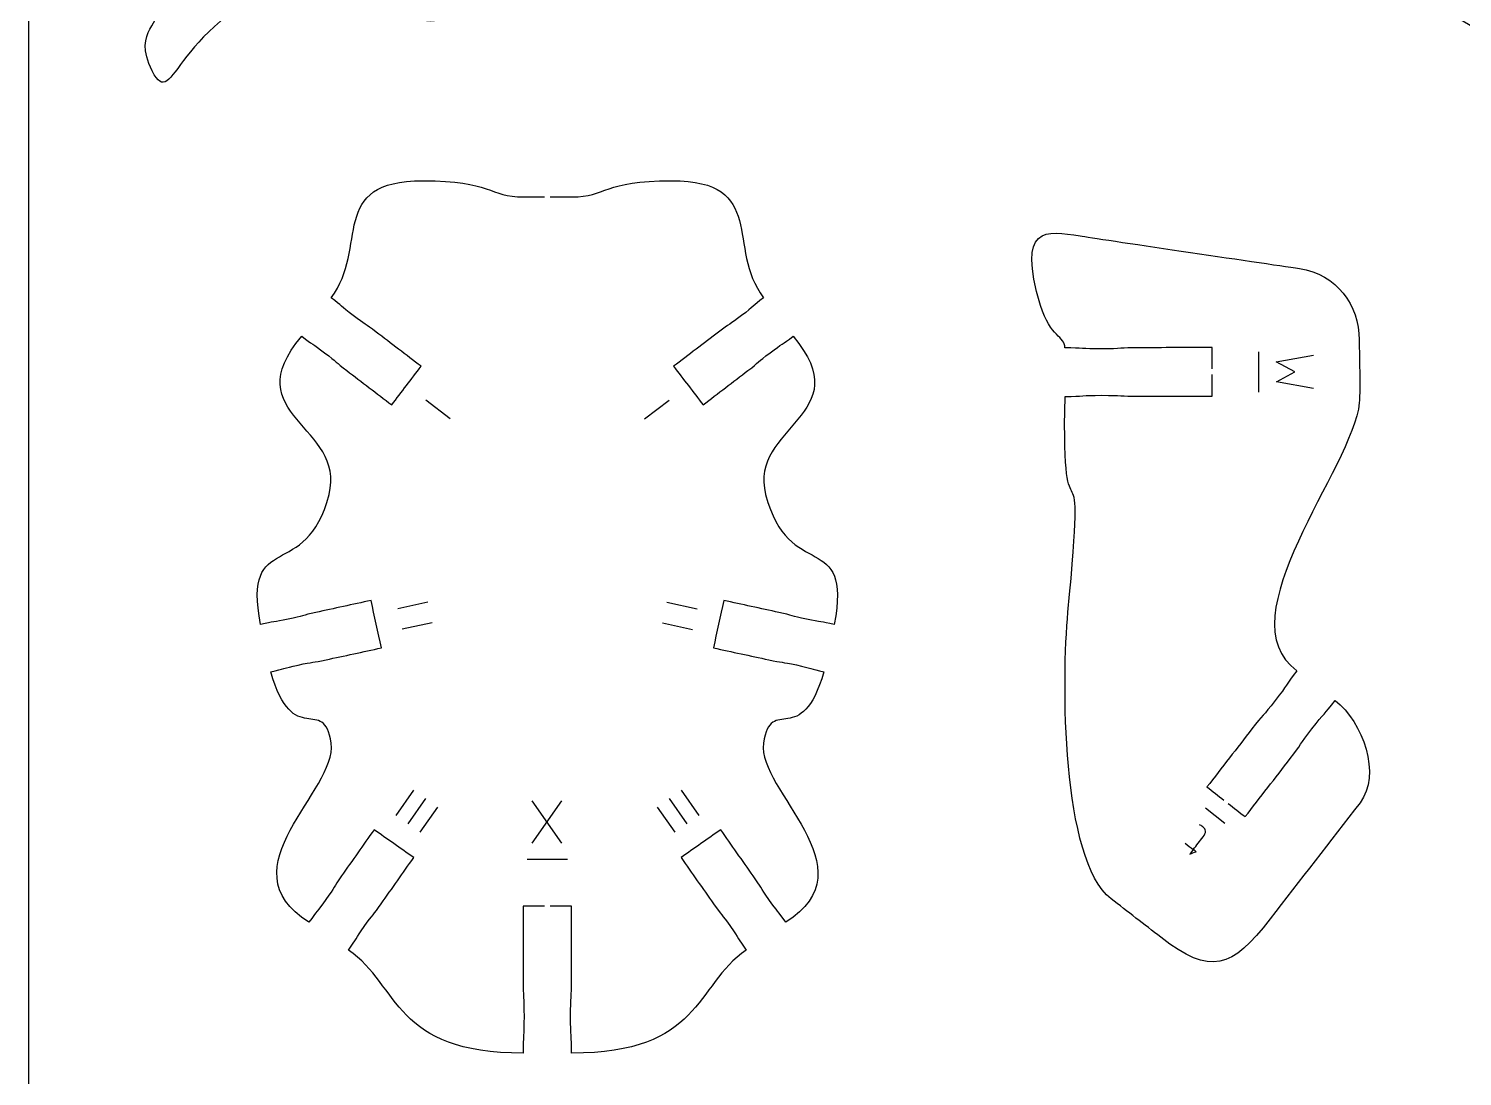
# Model space of a CAD drawing. Extents: x 0 to 200, y 0 to 300.
# Drawn here: x 0.1 to 88.8, y 114 to 178.8 of the extents above; entities that cross this region are included whole.
import ezdxf

# ---------------------------------------------------------------- set-up
doc = ezdxf.new("R2010")
doc.units = 0
doc.header["$MEASUREMENT"] = 0
doc.layers.add('DEFAULT', color=7, linetype='CONTINUOUS')

msp = doc.modelspace()

# ---------------------------------------------------------------- linework, layer by layer
at = {"layer": 'DEFAULT', "color": 1}
msp.add_lwpolyline([(0.1, 5.277), (0.1, 294.925)], dxfattribs=at)
at = {"layer": 'DEFAULT', "color": 7}
for points in [[(76.216, 156.33), (76.211, 158.83)], [(79.596, 156.563), (77.291, 156.963), (78.442, 157.587), (77.288, 158.201), (79.591, 158.616)], [(26.181, 154.673), (24.663, 155.832)], [(38.204, 154.672), (39.721, 155.831)], [(24.795, 143.332), (22.929, 142.928)], [(39.59, 143.331), (41.455, 142.926)], [(25.071, 142.056), (23.205, 141.652)], [(39.313, 142.055), (41.179, 141.651)], [(23.918, 131.696), (22.82, 130.134)], [(40.466, 131.695), (41.565, 130.133)], [(24.659, 131.175), (23.56, 129.613)], [(25.4, 130.654), (24.301, 129.092)], [(33.079, 128.418), (31.26, 131.045)], [(31.26, 128.418), (33.079, 131.045)], [(38.985, 130.652), (40.083, 129.091)], [(39.725, 131.174), (40.824, 129.612)], [(74.11, 129.637), (72.902, 130.572)], [(30.941, 127.415), (33.441, 127.415)]]:
    msp.add_lwpolyline(points, dxfattribs=at)
at = {"layer": 'DEFAULT', "color": 1}
for points, knots in [([(138.078, 195.14), (138.258, 194.735), (138.438, 194.331), (138.618, 193.926), (139.683, 194.4), (140.749, 194.874), (141.814, 195.348), (142.615, 195.701), (142.509, 195.712), (143.398, 196.103), (144.287, 196.502), (144.216, 196.414), (145.014, 196.77), (145.313, 196.078), (145.931, 193.842), (143.68, 192.769), (138.251, 190.187), (126.295, 188.353), (126.539, 187.612), (125.706, 187.361), (125.815, 187.347), (124.881, 187.068), (123.953, 186.79), (124.027, 186.864), (123.187, 186.617), (122.069, 186.285), (120.951, 185.954), (119.832, 185.622), (120.116, 184.664), (120.399, 183.705), (120.683, 182.747), (121.802, 183.079), (122.921, 183.41), (124.041, 183.742), (124.877, 183.992), (124.771, 184.013), (125.699, 184.285), (126.637, 184.567), (126.556, 184.486), (127.396, 184.737), (128.528, 180.711), (122.64, 180.757), (119.137, 179.586), (116.964, 178.859), (115.334, 178.401), (113.172, 175.716), (110.35, 172.22), (111.168, 179.66), (107.587, 176.616), (106.811, 177.021), (106.878, 176.933), (106.014, 177.378), (105.153, 177.822), (105.259, 177.826), (104.479, 178.224), (103.71, 178.626), (103.77, 178.538), (102.906, 178.986), (102.045, 179.427), (102.151, 179.434), (101.371, 179.833), (100.602, 180.239), (100.666, 180.147), (99.798, 180.599), (98.937, 181.039), (99.047, 181.043), (98.263, 181.442), (97.494, 181.844), (97.558, 181.756), (96.69, 182.204), (95.829, 182.645), (95.935, 182.652), (95.156, 183.05), (94.386, 183.456), (94.45, 183.364), (93.582, 183.816), (92.721, 184.257), (92.831, 184.26), (92.048, 184.659), (91.014, 185.196), (89.98, 185.734), (88.947, 186.271), (88.487, 185.382), (88.027, 184.493), (87.567, 183.604), (88.603, 183.069), (89.639, 182.534), (90.675, 181.999), (91.451, 181.593), (91.388, 181.682), (92.252, 181.234), (93.116, 180.785), (93.007, 180.789), (93.783, 180.39), (94.556, 179.988), (94.499, 180.069), (95.357, 179.625), (96.221, 179.18), (96.115, 179.18), (96.891, 178.778), (97.664, 178.376), (97.604, 178.464), (98.465, 178.02), (99.332, 177.568), (99.223, 177.572), (99.999, 177.173), (100.772, 176.767), (100.715, 176.852), (101.573, 176.411), (102.437, 175.959), (102.324, 175.963), (103.107, 175.564), (103.88, 175.162), (103.816, 175.247), (104.681, 174.799), (105.545, 174.354), (105.432, 174.354), (106.212, 173.956), (102.246, 168.089), (93.956, 177.593), (82.452, 182.616), (70.747, 187.725), (63.476, 187.224), (63.518, 189.838), (63.564, 192.459), (31.881, 187.262), (27.99, 181.957), (22.773, 174.845), (25.002, 184.518), (17.005, 181.978), (9, 179.438), (9.12, 173.487), (7.748, 176.213), (6.428, 178.845), (8.623, 179.092), (7.896, 180.401)], [0, 0, 0, 0, 3.764904, 3.764904, 3.764904, 13.680775, 13.680775, 13.680775, 14.680775, 14.680775, 14.680775, 15.680775, 15.680775, 15.680775, 16.680775, 16.680775, 16.680775, 17.680775, 17.680775, 17.680775, 18.680775, 18.680775, 18.680775, 19.680775, 19.680775, 19.680775, 29.600074, 29.600074, 29.600074, 38.098933, 38.098933, 38.098933, 48.02782, 48.02782, 48.02782, 49.02782, 49.02782, 49.02782, 50.02782, 50.02782, 50.02782, 51.02782, 51.02782, 51.02782, 52.02782, 52.02782, 52.02782, 53.02782, 53.02782, 53.02782, 54.02782, 54.02782, 54.02782, 55.02782, 55.02782, 55.02782, 56.02782, 56.02782, 56.02782, 57.02782, 57.02782, 57.02782, 58.02782, 58.02782, 58.02782, 59.02782, 59.02782, 59.02782, 60.02782, 60.02782, 60.02782, 61.02782, 61.02782, 61.02782, 62.02782, 62.02782, 62.02782, 63.02782, 63.02782, 63.02782, 72.934838, 72.934838, 72.934838, 81.446107, 81.446107, 81.446107, 91.36168, 91.36168, 91.36168, 92.36168, 92.36168, 92.36168, 93.36168, 93.36168, 93.36168, 94.36168, 94.36168, 94.36168, 95.36168, 95.36168, 95.36168, 96.36168, 96.36168, 96.36168, 97.36168, 97.36168, 97.36168, 98.36168, 98.36168, 98.36168, 99.36168, 99.36168, 99.36168, 100.36168, 100.36168, 100.36168, 101.36168, 101.36168, 101.36168, 102.36168, 102.36168, 102.36168, 103.36168, 103.36168, 103.36168, 104.36168, 104.36168, 104.36168, 105.36168, 105.36168, 105.36168, 106.36168, 106.36168, 106.36168, 107.36168, 107.36168, 107.36168, 107.36168]), ([(32.019, 124.514), (31.577, 124.514), (31.135, 124.514), (30.692, 124.514), (30.692, 122.998), (30.692, 121.482), (30.692, 119.967), (30.692, 118.827), (30.745, 118.951), (30.745, 117.691), (30.745, 116.425), (30.692, 116.552), (30.692, 115.416), (22.667, 115.416), (23.086, 119.561), (19.894, 121.801), (20.398, 122.514), (20.3, 122.461), (20.86, 123.258), (21.418, 124.052), (21.404, 123.946), (21.908, 124.662), (22.58, 125.616), (23.251, 126.569), (23.923, 127.523), (23.104, 128.098), (22.286, 128.673), (21.467, 129.248), (20.797, 128.294), (20.127, 127.341), (19.456, 126.387), (18.952, 125.671), (19.047, 125.72), (18.49, 124.927), (17.929, 124.133), (17.947, 124.239), (17.442, 123.526), (12.108, 126.835), (19.231, 131.707), (18.818, 134.603), (18.377, 137.662), (16.468, 134.138), (15.078, 139.024), (15.932, 139.211), (15.826, 139.235), (16.775, 139.443), (17.724, 139.648), (17.643, 139.581), (18.497, 139.764), (19.637, 140.011), (20.778, 140.258), (21.919, 140.505), (21.707, 141.482), (21.495, 142.46), (21.284, 143.437), (20.143, 143.19), (19.002, 142.943), (17.862, 142.696), (17.008, 142.513), (17.11, 142.484), (16.161, 142.28), (15.212, 142.072), (15.297, 142.142), (14.443, 141.955), (13.322, 147.917), (17.276, 144.485), (18.684, 150.002), (19.763, 154.235), (12.849, 154.909), (16.994, 159.792), (17.689, 159.262), (17.64, 159.361), (18.412, 158.769), (19.185, 158.183), (19.079, 158.201), (19.777, 157.671), (20.705, 156.964), (21.633, 156.256), (22.561, 155.548), (23.166, 156.343), (23.772, 157.138), (24.378, 157.932), (23.45, 158.64), (22.522, 159.348), (21.594, 160.056), (20.899, 160.585), (20.945, 160.49), (20.173, 161.076), (19.396, 161.668), (19.506, 161.647), (18.811, 162.176), (21.171, 165.274), (18.564, 169.419), (24.501, 169.419), (28.738, 169.419), (28.583, 168.421), (30.71, 168.421), (31.146, 168.421), (31.583, 168.421), (32.019, 168.421)], [0, 0, 0, 0, 3.76, 3.76, 3.76, 16.65, 16.65, 16.65, 17.65, 17.65, 17.65, 18.65, 18.65, 18.65, 19.65, 19.65, 19.65, 20.65, 20.65, 20.65, 21.65, 21.65, 21.65, 31.568478, 31.568478, 31.568478, 40.074576, 40.074576, 40.074576, 49.9873, 49.9873, 49.9873, 50.9873, 50.9873, 50.9873, 51.9873, 51.9873, 51.9873, 52.9873, 52.9873, 52.9873, 53.9873, 53.9873, 53.9873, 54.9873, 54.9873, 54.9873, 55.9873, 55.9873, 55.9873, 65.912016, 65.912016, 65.912016, 74.414728, 74.414728, 74.414728, 84.339444, 84.339444, 84.339444, 85.339444, 85.339444, 85.339444, 86.339444, 86.339444, 86.339444, 87.339444, 87.339444, 87.339444, 88.339444, 88.339444, 88.339444, 89.339444, 89.339444, 89.339444, 90.339444, 90.339444, 90.339444, 100.263783, 100.263783, 100.263783, 108.762024, 108.762024, 108.762024, 118.686363, 118.686363, 118.686363, 119.686363, 119.686363, 119.686363, 120.686363, 120.686363, 120.686363, 121.686363, 121.686363, 121.686363, 122.686363, 122.686363, 122.686363, 126.396363, 126.396363, 126.396363, 126.396363]), ([(32.368, 168.421), (32.816, 168.421), (33.264, 168.421), (33.712, 168.421), (35.843, 168.421), (35.642, 169.419), (39.882, 169.419), (45.82, 169.419), (43.209, 165.274), (45.569, 162.177), (44.874, 161.647), (44.984, 161.669), (44.207, 161.076), (43.438, 160.49), (43.484, 160.586), (42.786, 160.056), (41.858, 159.348), (40.93, 158.641), (40.002, 157.933), (40.609, 157.138), (41.216, 156.343), (41.823, 155.548), (42.749, 156.256), (43.676, 156.964), (44.603, 157.672), (45.301, 158.201), (45.195, 158.183), (45.968, 158.769), (46.74, 159.361), (46.698, 159.259), (47.393, 159.788), (51.535, 154.906), (44.62, 154.236), (45.696, 150.002), (47.104, 144.485), (51.058, 147.917), (49.937, 141.955), (49.083, 142.142), (49.171, 142.072), (48.218, 142.28), (47.27, 142.484), (47.372, 142.513), (46.518, 142.696), (45.379, 142.943), (44.239, 143.19), (43.1, 143.437), (42.888, 142.46), (42.676, 141.483), (42.465, 140.505), (43.604, 140.258), (44.744, 140.012), (45.883, 139.765), (46.74, 139.581), (46.656, 139.648), (47.605, 139.444), (48.554, 139.235), (48.448, 139.211), (49.294, 139.027), (47.905, 134.141), (46.003, 137.662), (45.566, 134.603), (45.149, 131.707), (52.268, 126.835), (46.938, 123.526), (46.437, 124.239), (46.451, 124.133), (45.894, 124.927), (45.333, 125.72), (45.428, 125.671), (44.927, 126.387), (44.256, 127.341), (43.584, 128.295), (42.913, 129.248), (42.095, 128.673), (41.278, 128.098), (40.461, 127.523), (41.131, 126.569), (41.801, 125.616), (42.472, 124.662), (42.976, 123.946), (42.962, 124.052), (43.519, 123.258), (44.08, 122.461), (43.982, 122.514), (44.486, 121.801), (41.293, 119.561), (41.717, 115.416), (33.691, 115.416), (33.691, 116.552), (33.624, 116.425), (33.624, 117.691), (33.624, 118.951), (33.691, 118.827), (33.691, 119.967), (33.691, 121.482), (33.691, 122.998), (33.691, 124.514), (33.25, 124.514), (32.809, 124.514), (32.368, 124.514)], [0, 0, 0, 0, 3.81, 3.81, 3.81, 4.81, 4.81, 4.81, 5.81, 5.81, 5.81, 6.81, 6.81, 6.81, 7.81, 7.81, 7.81, 17.734339, 17.734339, 17.734339, 26.238644, 26.238644, 26.238644, 36.155034, 36.155034, 36.155034, 37.155034, 37.155034, 37.155034, 38.155034, 38.155034, 38.155034, 39.155034, 39.155034, 39.155034, 40.155034, 40.155034, 40.155034, 41.155034, 41.155034, 41.155034, 42.155034, 42.155034, 42.155034, 52.069977, 52.069977, 52.069977, 60.572689, 60.572689, 60.572689, 70.487632, 70.487632, 70.487632, 71.487632, 71.487632, 71.487632, 72.487632, 72.487632, 72.487632, 73.487632, 73.487632, 73.487632, 74.487632, 74.487632, 74.487632, 75.487632, 75.487632, 75.487632, 76.487632, 76.487632, 76.487632, 86.40611, 86.40611, 86.40611, 94.904027, 94.904027, 94.904027, 104.816751, 104.816751, 104.816751, 105.816751, 105.816751, 105.816751, 106.816751, 106.816751, 106.816751, 107.816751, 107.816751, 107.816751, 108.816751, 108.816751, 108.816751, 109.816751, 109.816751, 109.816751, 122.706751, 122.706751, 122.706751, 126.456751, 126.456751, 126.456751, 126.456751]), ([(73.315, 157.767), (73.314, 158.209), (73.313, 158.651), (73.311, 159.093), (71.795, 159.09), (70.278, 159.086), (68.761, 159.083), (67.625, 159.079), (67.748, 159.016), (66.485, 159.012), (65.219, 159.009), (65.349, 159.072), (64.213, 159.068), (64.21, 159.827), (63.3, 159.696), (62.7, 161.704), (61.222, 166.657), (63.017, 166.357), (65.162, 166.001), (66.08, 165.849), (76.384, 164.332), (78.716, 163.983), (81.044, 163.637), (82.406, 161.714), (82.41, 159.562), (82.41, 159.562), (82.494, 156.476), (82.42, 155.664), (82.053, 151.72), (74.024, 142.312), (78.568, 139.087), (77.869, 138.184), (77.996, 138.248), (77.224, 137.249), (76.451, 136.251), (76.476, 136.388), (75.781, 135.489), (74.852, 134.291), (73.923, 133.092), (72.994, 131.894), (73.343, 131.624), (73.692, 131.353), (74.042, 131.083)], [0, 0, 0, 0, 3.760013, 3.760013, 3.760013, 16.660048, 16.660048, 16.660048, 17.660048, 17.660048, 17.660048, 18.660048, 18.660048, 18.660048, 19.660048, 19.660048, 19.660048, 20.660048, 20.660048, 20.660048, 21.660048, 21.660048, 21.660048, 22.660048, 22.660048, 22.660048, 23.660048, 23.660048, 23.660048, 24.660048, 24.660048, 24.660048, 25.660048, 25.660048, 25.660048, 26.660048, 26.660048, 26.660048, 39.553694, 39.553694, 39.553694, 43.310142, 43.310142, 43.310142, 43.310142]), ([(74.317, 130.867), (74.666, 130.597), (75.015, 130.327), (75.365, 130.056), (76.294, 131.254), (77.223, 132.453), (78.152, 133.651), (78.85, 134.554), (78.72, 134.494), (79.492, 135.492), (80.265, 136.491), (80.24, 136.35), (80.935, 137.253), (82.639, 135.933), (83.792, 132.624), (82.473, 130.92), (80.616, 128.523), (78.759, 126.125), (76.903, 123.727), (74.514, 120.644), (73.234, 120.199), (70.147, 122.588), (69.119, 123.384), (68.091, 124.18), (67.064, 124.976), (63.98, 127.364), (64.005, 138.583), (64.4, 142.714), (65.596, 155.191), (63.973, 145.561), (64.22, 156.066), (65.356, 156.07), (65.229, 156.137), (66.496, 156.137), (67.755, 156.14), (67.632, 156.077), (68.768, 156.084), (70.285, 156.086), (71.802, 156.089), (73.318, 156.091), (73.317, 156.533), (73.316, 156.975), (73.315, 157.417)], [0, 0, 0, 0, 3.756448, 3.756448, 3.756448, 16.650094, 16.650094, 16.650094, 17.650094, 17.650094, 17.650094, 18.650094, 18.650094, 18.650094, 19.650094, 19.650094, 19.650094, 45.439165, 45.439165, 45.439165, 46.439165, 46.439165, 46.439165, 57.494503, 57.494503, 57.494503, 58.494503, 58.494503, 58.494503, 59.494503, 59.494503, 59.494503, 60.494503, 60.494503, 60.494503, 61.494503, 61.494503, 61.494503, 74.394518, 74.394518, 74.394518, 78.154532, 78.154532, 78.154532, 78.154532])]:
    msp.add_open_spline(points, degree=3, knots=knots, dxfattribs=at)
at = {"layer": 'DEFAULT', "color": 7}
msp.add_open_spline([(71.652, 128.414), (71.819, 128.284), (71.987, 128.154), (72.154, 128.025), (72.081, 127.93), (72.008, 127.836), (71.936, 127.742), (72.068, 127.79), (72.2, 127.839), (72.332, 127.887), (72.273, 127.933), (72.213, 127.979), (72.154, 128.025), (72.355, 128.284), (72.556, 128.543), (72.757, 128.802), (72.861, 128.937), (72.919, 129.055), (72.907, 129.163), (72.902, 129.259), (72.847, 129.35), (72.75, 129.425), (72.669, 129.488), (72.596, 129.525), (72.543, 129.54)], degree=3, knots=[0, 0, 0, 0, 1.801218, 1.801218, 1.801218, 2.812732, 2.812732, 2.812732, 4.007893, 4.007893, 4.007893, 4.645778, 4.645778, 4.645778, 7.434125, 7.434125, 7.434125, 8.434125, 8.434125, 8.434125, 9.434125, 9.434125, 9.434125, 10.434125, 10.434125, 10.434125, 10.434125], dxfattribs=at)

doc.saveas('drawing.dxf')
